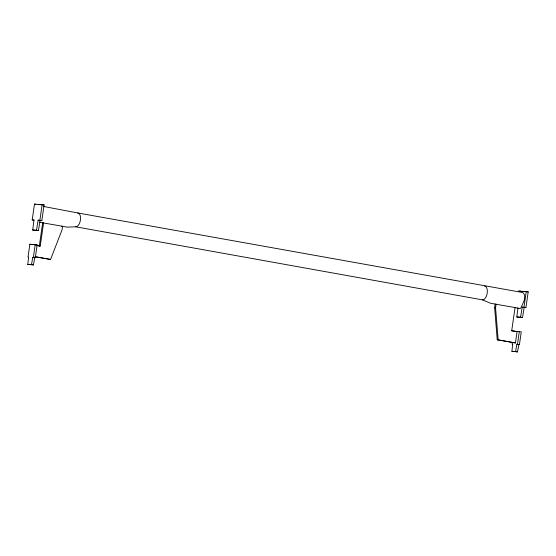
<?xml version="1.0" encoding="UTF-8"?>
<svg xmlns="http://www.w3.org/2000/svg" width="556" height="556" viewBox="0 0 556 556"><rect width="100%" height="100%" fill="white"/><g stroke="black" fill="none" stroke-linecap="round" stroke-linejoin="round"><path stroke-width="0.83" d="M27.8 264.392L28.606 257.129L28.008 257.094L29.857 244.265L37.169 244.897L35.32 257.734L32.776 257.352L31.49 264.593L27.8 264.392L33.436 264.941L34.715 257.699M513.959 331.216L521.271 331.849L519.422 344.678L518.824 344.65L517.539 351.892L511.902 351.343L512.708 344.074L512.111 344.046L512.354 342.336M32.721 230.038L33.951 219.974L32.206 219.884L34.486 204.108L44.098 204.872L41.825 220.642L38.135 220.197L36.474 230.24L32.721 230.038L38.413 230.587L40.081 220.544M524.794 291.636L518.588 291.059L528.2 291.817L525.927 307.593L524.183 307.496L522.522 317.539L516.823 316.99L517.956 307.76M32.776 257.352L33.374 257.379L35.223 244.55M38.135 220.197L39.879 220.294L42.152 204.518M37.037 245.571L39.33 245.981L42.666 222.824L62.543 226.278L62.015 229.948L50.561 259.45L35.653 256.886M39.33 245.981L40.247 246.03L43.59 222.873M494.645 307.767L495.174 304.097L515.051 307.551L511.715 330.709L517.059 331.668L515.44 342.948L497.231 339.792L494.645 307.767L495.57 307.815L498.155 339.841L515.44 342.948M495.57 307.815L496.098 304.146M511.902 351.343L515.593 351.538L516.878 344.296L517.476 344.331L519.325 331.501M516.823 316.99L520.576 317.184L522.237 307.148L523.981 307.239L526.254 291.469M38.128 204.552L44.098 204.872M37.169 244.897L29.857 244.265M526.497 291.726L528.2 291.817M515.905 331.564L517.434 331.647M517.059 331.668L511.562 330.799M497.231 339.792L498.155 339.841M77.694 212.948L522.237 292.442A6.158 3.239 -79.8 0 1 523.745 301.693L521.097 307.475A2.238 1.175 -79.8 0 1 519.672 308.476L514.675 307.579M34.486 204.108L35.779 204.344M43.444 206.443L77.729 212.948A7.013 3.69 -79.8 0 1 80.432 220.072A7.013 3.69 -79.8 0 1 75.734 226.806L67.206 227.14L61.716 226.216M39.879 220.294L41.825 220.642M523.981 307.239L525.927 307.593M75.699 226.806L482.518 299.872L490.51 303.235L495.514 304.132M522.237 307.148L524.183 307.496M32.206 219.884L34.152 220.232M39.219 222.178L43.382 222.921M36.474 230.24L38.413 230.587M520.576 317.184L522.522 317.539M37.196 245.481L40.247 246.03M34.924 256.643L50.561 259.45M33.374 257.379L35.32 257.734M517.476 344.331L519.422 344.678M516.878 344.296L518.824 344.65M31.49 264.593L33.436 264.941M515.593 351.538L517.539 351.892M484.519 286.013A7.013 3.69 -79.8 0 1 487.223 293.144A7.013 3.69 -79.8 0 1 482.518 299.872"/></g></svg>
